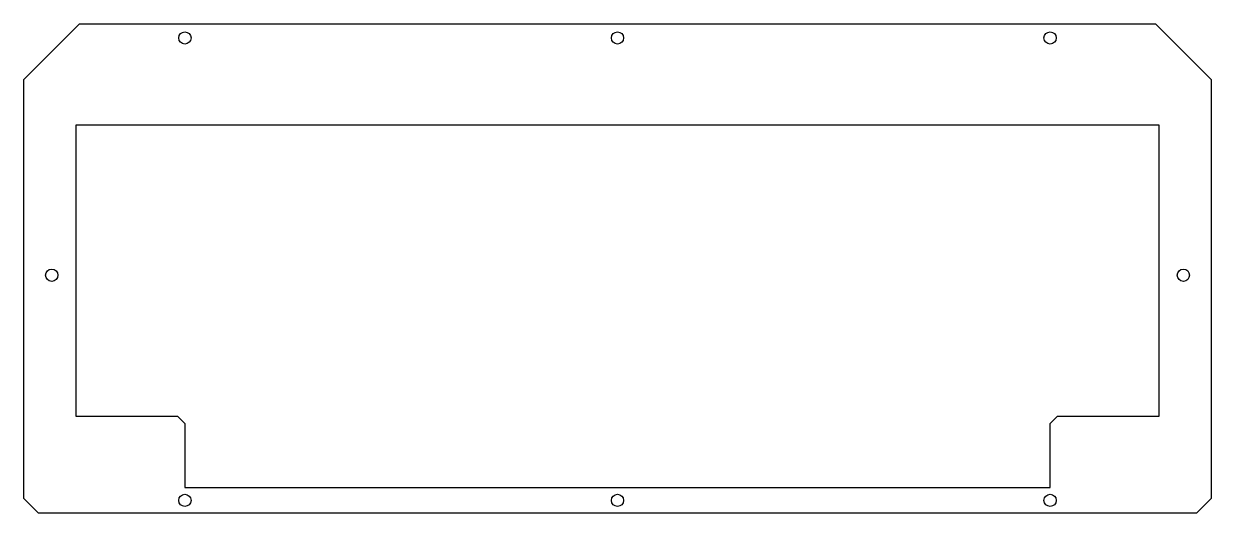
# Model space of a CAD drawing. Header units: millimetres. Extents: x 29 to 345, y -178 to -48.
import ezdxf

# ---------------------------------------------------------------- set-up
doc = ezdxf.new("R2010")
doc.units = ezdxf.units.MM
doc.layers.get('0').update_dxf_attribs({"linetype": 'CONTINUOUS'})

msp = doc.modelspace()

# ---------------------------------------------------------------- linework, layer by layer
for points in [[(330.35, -48.31), (345.2, -63.15), (345.2, -174.49), (341.24, -178.45), (33.41, -178.45), (29.45, -174.49), (29.45, -63.15), (44.3, -48.31)], [(43.3, -152.6), (70.3, -152.6), (72.3, -154.6), (72.3, -171.6), (302.35, -171.6), (302.35, -154.6), (304.35, -152.6), (331.35, -152.6), (331.35, -75.23), (43.3, -75.23)]]:
    msp.add_lwpolyline(points, close=True)
for centre in [(72.3, -52.09), (187.33, -52.09), (302.35, -52.09), (36.88, -115.17), (337.78, -115.17), (72.3, -175.02), (187.33, -175.02), (302.35, -175.02)]:
    msp.add_circle(centre, 1.63)

doc.saveas('drawing.dxf')
